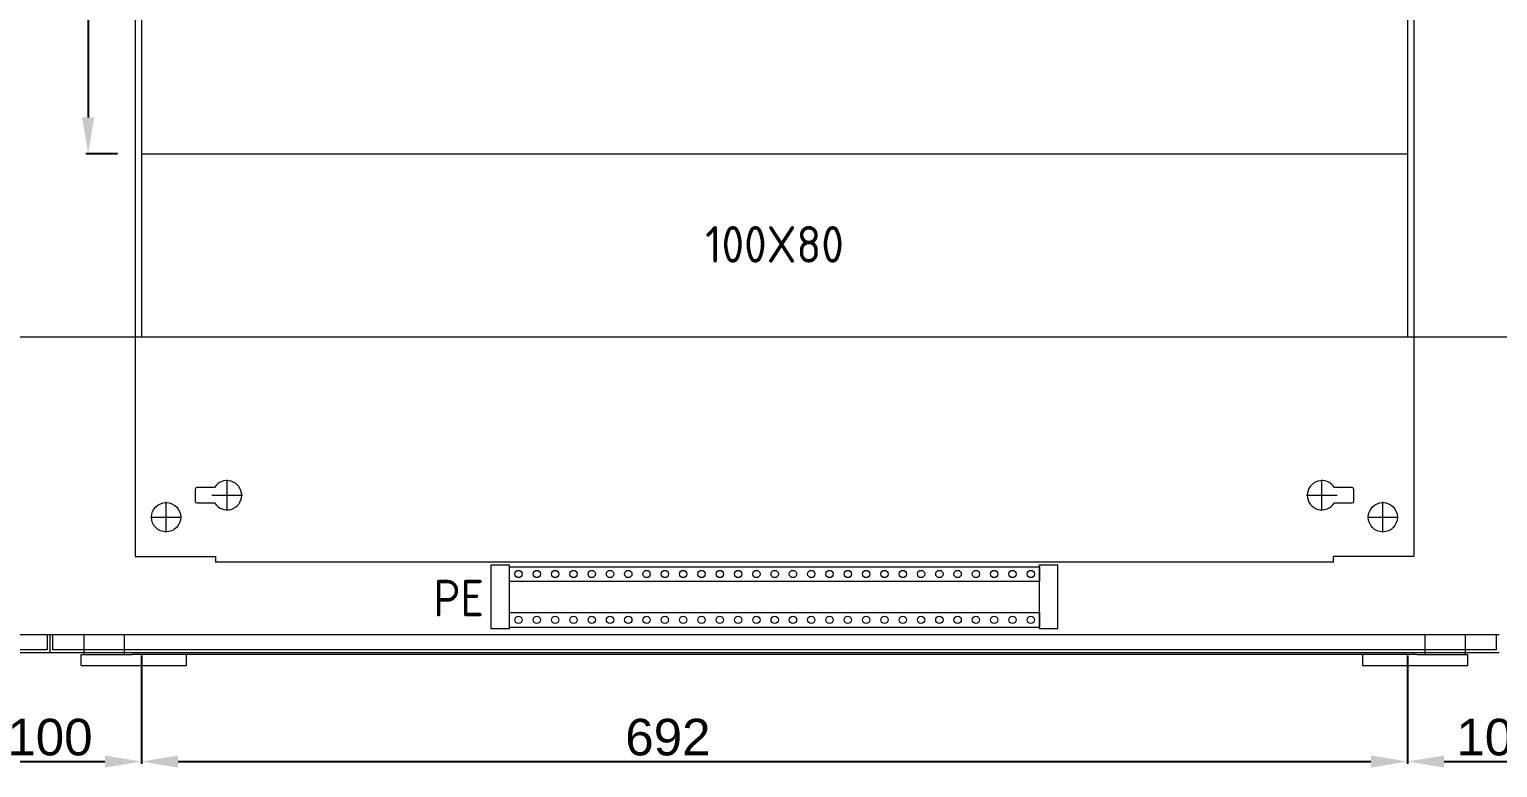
# Model space of a CAD drawing. Header units: millimetres. Extents: x 4134 to 7422, y 1400 to 3585.
# Drawn here: x 5025 to 5828, y 1400 to 1804 of the extents above; entities that cross this region are included whole.
import ezdxf
from ezdxf.enums import TextEntityAlignment as Align

# ---------------------------------------------------------------- set-up
doc = ezdxf.new("R2010")
doc.units = ezdxf.units.MM
doc.set_wipeout_variables(frame=1)
doc.layers.add('! NO PLOT !', color=7, linetype='Continuous', true_color=0xff75dd, plot=False)
for name, color, linetype in [('000-PI-ORMAR', 2, 'Continuous'), ('000-PI_TEXT', 7, 'Continuous'), ('002-PI-Kabelska kanalica', 150, 'Continuous')]:
    doc.layers.add(name, color=color, linetype=linetype)
doc.styles.add('PI0', font='isocpeur.ttf', dxfattribs={"width": 0.9})
doc.styles.get("Standard").update_dxf_attribs({"font": 'arial.ttf'})
doc.dimstyles.new('ISO-25-lb', dxfattribs={"dimtxt": 8, "dimasz": 8, "dimexe": 1.25, "dimexo": 0.625, "dimtad": 1, "dimtxsty": 'Standard', "dimcen": 5, "dimadec": 0, "dimazin": 0, "dimtfac": 1, "dimtmove": 0, "dimatfit": 3, "dimfxl": 1, "dimarcsym": 0})

# ---------------------------------------------------------------- blocks, each defined once
blk = doc.blocks.new('2000x800_montazna ploca')
at = {"layer": '! NO PLOT !', "color": 0, "linetype": 'ByBlock', "lineweight": 0}
for p, q in [((-4300.87, -207.11), (-4300.87, -213.51)), ((-4290.18, -206.11), (-4299.87, -206.11)), ((-4283.37, -218.71), (-4283.37, -201.91)), ((-3684.97, -218.71), (-3684.97, -201.91)), ((-3668.47, -206.11), (-3678.16, -206.11)), ((-3667.47, -213.51), (-3667.47, -207.11)), ((-4316.67, -230.71), (-4316.67, -213.91)), ((-4299.87, -214.51), (-4290.18, -214.51)), ((-4291.77, -210.31), (-4274.97, -210.31)), ((-3693.37, -210.31), (-3676.57, -210.31)), ((-3678.16, -214.51), (-3668.47, -214.51)), ((-3651.67, -230.71), (-3651.67, -213.91)), ((-4325.07, -222.31), (-4308.27, -222.31)), ((-3660.07, -222.31), (-3643.27, -222.31))]:
    blk.add_line(p, q, dxfattribs=at)
for centre in [(-4316.67, -222.31), (-3651.67, -222.31)]:
    blk.add_circle(centre, 8, dxfattribs=at)
for centre, radius, start, end in [((-4299.87, -207.11), 1, 90, 180), ((-4283.37, -210.31), 8, 211.66824, 148.33176), ((-3684.97, -210.31), 8, 31.66824, 328.33176), ((-3668.47, -207.11), 1, 360, 90), ((-4299.87, -213.51), 1, 180, 270), ((-3668.47, -213.51), 1, 270, 0)]:
    blk.add_arc(centre, radius, start, end, dxfattribs=at)
at = {"layer": '000-PI-ORMAR', "color": 0, "linetype": 'ByBlock', "lineweight": 0}
for p, q in [((-4333.67, 1646.19), (-4333.67, -243.81)), ((-3634.67, 1646.19), (-3634.67, -243.81)), ((-4333.67, -243.81), (-4289.67, -243.81)), ((-4289.67, -243.81), (-4289.67, -246.81)), ((-3678.67, -246.81), (-4289.67, -246.81)), ((-3634.67, -243.81), (-3678.67, -243.81)), ((-3678.67, -246.81), (-3678.67, -243.81))]:
    blk.add_line(p, q, dxfattribs=at)
blk = doc.blocks.new('*U534')
at = {"layer": '002-PI-Kabelska kanalica', "color": 0, "linetype": 'ByBlock', "lineweight": 0}
for p in [(-20, 1670), (80, -100)]:
    blk.add_line(p, (80, 1670), dxfattribs=at)
blk = doc.blocks.new('*U539')
at = {"layer": '002-PI-Kabelska kanalica', "color": 0, "linetype": 'ByBlock', "lineweight": 0}
for p, q in [((-20, 1670), (80, 1670)), ((-20, -100), (-20, 1670))]:
    blk.add_line(p, q, dxfattribs=at)
blk = doc.blocks.new('*U523')
at = {"layer": '002-PI-Kabelska kanalica', "color": 0, "linetype": 'ByBlock', "lineweight": 0}
for p, q in [((-20, 592), (80, 592)), ((-20, -100), (-20, 592)), ((80, -100), (80, 592)), ((-20, -100), (80, -100))]:
    blk.add_line(p, q, dxfattribs=at)
blk = doc.blocks.new('-24VDC - dupla')
at = {"color": 0, "linetype": 'ByBlock', "lineweight": 0}
blk.add_wipeout([(49333.6, 46332.97), (49368.6, 46332.97), (49368.6, 46322.97), (49367.6, 46322.97), (49367.6, 46033.17), (49368.6, 46033.17), (49368.6, 46023.17), (49333.6, 46023.17), (49333.6, 46033.17), (49334.6, 46033.17), (49334.6, 46322.97), (49333.6, 46322.97)], dxfattribs=at)
at = {"color": 0, "linetype": 'ByBlock', "lineweight": 0, "ltscale": 0.25}
for p, q in [((49333.6, 46322.97), (49333.6, 46332.97)), ((49333.6, 46332.97), (49368.6, 46332.97)), ((49368.6, 46332.97), (49368.6, 46322.97)), ((49333.6, 46322.97), (49368.6, 46322.97)), ((49334.6, 46322.97), (49334.6, 46033.17)), ((49334.6, 46322.97), (49342.6, 46322.97)), ((49342.6, 46322.97), (49342.6, 46033.17)), ((49359.6, 46322.97), (49359.6, 46033.17)), ((49359.6, 46322.97), (49367.6, 46322.97)), ((49367.6, 46322.97), (49367.6, 46033.17)), ((49333.6, 46023.17), (49333.6, 46033.17)), ((49333.6, 46033.17), (49368.6, 46033.17)), ((49342.6, 46033.17), (49334.6, 46033.17)), ((49346.1, 46033.17), (49356.1, 46033.17)), ((49367.6, 46033.17), (49359.6, 46033.17)), ((49368.6, 46033.17), (49368.6, 46023.17)), ((49333.6, 46023.17), (49368.6, 46023.17))]:
    blk.add_line(p, q, dxfattribs=at)
for centre in [(49338.6, 46317.97), (49363.6, 46317.97), (49338.6, 46307.97), (49363.6, 46307.97), (49338.6, 46297.97), (49363.6, 46297.97), (49338.6, 46287.97), (49363.6, 46287.97), (49338.6, 46277.97), (49363.6, 46277.97), (49338.6, 46267.97), (49363.6, 46267.97), (49338.6, 46257.97), (49363.6, 46257.97), (49338.6, 46247.97), (49363.6, 46247.97), (49338.6, 46237.97), (49363.6, 46237.97), (49338.6, 46227.97), (49363.6, 46227.97), (49338.6, 46217.97), (49363.6, 46217.97), (49338.6, 46207.97), (49363.6, 46207.97), (49338.6, 46197.97), (49363.6, 46197.97), (49338.6, 46187.97), (49363.6, 46187.97), (49338.6, 46177.97), (49363.6, 46177.97), (49338.6, 46167.97), (49363.6, 46167.97), (49338.6, 46157.97), (49363.6, 46157.97), (49338.6, 46147.97), (49363.6, 46147.97), (49338.6, 46137.97), (49363.6, 46137.97), (49338.6, 46127.97), (49363.6, 46127.97), (49338.6, 46117.97), (49363.6, 46117.97), (49338.6, 46107.97), (49363.6, 46107.97), (49338.6, 46097.97), (49363.6, 46097.97), (49338.6, 46087.97), (49363.6, 46087.97), (49338.6, 46077.97), (49363.6, 46077.97), (49338.6, 46067.97), (49363.6, 46067.97), (49338.6, 46057.97), (49363.6, 46057.97), (49338.6, 46047.97), (49363.6, 46047.97), (49338.6, 46037.97), (49363.6, 46037.97)]:
    blk.add_circle(centre, 2, dxfattribs=at)
blk = doc.blocks.new('*D661')
at = {"layer": '000-PI_TEXT', "color": 0, "linetype": 'ByBlock', "lineweight": -2, "ltscale": 0.25, "transparency": 16777216}
for p, q in [((4986.45, 1461.65), (4986.45, 1402.56)), ((5086.45, 1461.65), (5086.45, 1402.56)), ((5006.45, 1403.81), (5066.45, 1403.81))]:
    blk.add_line(p, q, dxfattribs=at)
at = {"layer": '000-PI_TEXT', "color": 0, "linetype": 'ByBlock', "ltscale": 0.25, "transparency": 16777216}
for points in [[(5006.45, 1407.14), (5006.45, 1400.48), (4986.45, 1403.81)], [(5066.45, 1407.14), (5066.45, 1400.48), (5086.45, 1403.81)]]:
    blk.add_solid(points, dxfattribs=at)
at = {"layer": 'Defpoints', "color": 0, "linetype": 'ByBlock', "ltscale": 0.25, "transparency": 16777216}
for p in [(4986.45, 1462.28), (5086.45, 1462.28), (5086.45, 1403.81)]:
    blk.add_point(p, dxfattribs=at)
at = {"layer": '000-PI_TEXT', "color": 0, "linetype": 'ByBlock', "lineweight": 0, "ltscale": 0.25, "transparency": 16777216, "insert": (5036.45, 1417.02), "char_height": 20, "attachment_point": 5}
blk.add_mtext('100', dxfattribs=at)
blk = doc.blocks.new('*D662')
at = {"layer": '000-PI_TEXT', "color": 0, "linetype": 'ByBlock', "lineweight": -2, "ltscale": 0.25, "transparency": 16777216}
for p, q in [((5086.45, 1461.65), (5086.45, 1402.56)), ((5778.45, 1461.65), (5778.45, 1402.56)), ((5106.45, 1403.81), (5758.45, 1403.81))]:
    blk.add_line(p, q, dxfattribs=at)
at = {"layer": '000-PI_TEXT', "color": 0, "linetype": 'ByBlock', "ltscale": 0.25, "transparency": 16777216}
for points in [[(5106.45, 1407.14), (5106.45, 1400.48), (5086.45, 1403.81)], [(5758.45, 1407.14), (5758.45, 1400.48), (5778.45, 1403.81)]]:
    blk.add_solid(points, dxfattribs=at)
at = {"layer": 'Defpoints', "color": 0, "linetype": 'ByBlock', "ltscale": 0.25, "transparency": 16777216}
for p in [(5086.45, 1462.28), (5778.45, 1462.28), (5778.45, 1403.81)]:
    blk.add_point(p, dxfattribs=at)
at = {"layer": '000-PI_TEXT', "color": 0, "linetype": 'ByBlock', "lineweight": 0, "ltscale": 0.25, "transparency": 16777216, "insert": (5374.2, 1417.02), "char_height": 20, "attachment_point": 5}
blk.add_mtext('692', dxfattribs=at)
blk = doc.blocks.new('*D663')
at = {"layer": '000-PI_TEXT', "color": 0, "linetype": 'ByBlock', "lineweight": -2, "ltscale": 0.25, "transparency": 16777216}
for p, q in [((5778.45, 1461.65), (5778.45, 1402.56)), ((5878.45, 1461.65), (5878.45, 1402.56)), ((5798.45, 1403.81), (5858.45, 1403.81))]:
    blk.add_line(p, q, dxfattribs=at)
at = {"layer": '000-PI_TEXT', "color": 0, "linetype": 'ByBlock', "ltscale": 0.25, "transparency": 16777216}
for points in [[(5798.45, 1407.14), (5798.45, 1400.48), (5778.45, 1403.81)], [(5858.45, 1407.14), (5858.45, 1400.48), (5878.45, 1403.81)]]:
    blk.add_solid(points, dxfattribs=at)
at = {"layer": 'Defpoints', "color": 0, "linetype": 'ByBlock', "ltscale": 0.25, "transparency": 16777216}
for p in [(5778.45, 1462.28), (5878.45, 1462.28), (5878.45, 1403.81)]:
    blk.add_point(p, dxfattribs=at)
at = {"layer": '000-PI_TEXT', "color": 0, "linetype": 'ByBlock', "lineweight": 0, "ltscale": 0.25, "transparency": 16777216, "insert": (5828.45, 1417.02), "char_height": 20, "attachment_point": 5}
blk.add_mtext('100', dxfattribs=at)
blk = doc.blocks.new('*D666')
at = {"layer": '000-PI_TEXT', "color": 0, "linetype": 'ByBlock', "lineweight": -2, "ltscale": 0.25, "transparency": 16777216}
for p, q in [((5085.82, 2085.78), (5056.07, 2085.78)), ((5057.32, 2065.78), (5057.32, 1755.78)), ((5073.32, 1735.78), (5056.07, 1735.78))]:
    blk.add_line(p, q, dxfattribs=at)
at = {"layer": '000-PI_TEXT', "color": 0, "linetype": 'ByBlock', "ltscale": 0.25, "transparency": 16777216}
for points in [[(5053.99, 2065.78), (5060.65, 2065.78), (5057.32, 2085.78)], [(5053.99, 1755.78), (5060.65, 1755.78), (5057.32, 1735.78)]]:
    blk.add_solid(points, dxfattribs=at)
at = {"layer": 'Defpoints', "color": 0, "linetype": 'ByBlock', "ltscale": 0.25, "transparency": 16777216}
for p in [(5086.45, 2085.78), (5057.32, 1735.78), (5073.95, 1735.78)]:
    blk.add_point(p, dxfattribs=at)
at = {"layer": '000-PI_TEXT', "color": 0, "linetype": 'ByBlock', "lineweight": 0, "ltscale": 0.25, "transparency": 16777216, "insert": (5044.1, 1910.78), "char_height": 20, "attachment_point": 5, "rotation": 90}
blk.add_mtext('350', dxfattribs=at)

msp = doc.modelspace()

# ---------------------------------------------------------------- linework, layer by layer
at = {"layer": '000-PI-ORMAR', "color": 0, "linetype": 'ByBlock', "lineweight": 0}
for p, q in [((4244.46, 1473.278), (5036.46, 1473.278)), ((5034.948, 1473.278), (5034.948, 1464.778)), ((5036.448, 1473.278), (5036.448, 1463.278)), ((5036.46, 1473.278), (5828.46, 1473.278)), ((5037.948, 1464.778), (5037.948, 1473.278)), ((5054.948, 1473.278), (5054.948, 1462.278)), ((5076.948, 1473.278), (5076.948, 1462.278)), ((5787.948, 1473.278), (5787.948, 1462.278)), ((5809.948, 1473.278), (5809.948, 1462.278)), ((5826.948, 1473.278), (5826.948, 1464.778)), ((5034.948, 1464.778), (5017.948, 1464.778)), ((5036.448, 1463.278), (5017.948, 1463.278)), ((5054.948, 1463.278), (5036.448, 1463.278)), ((5054.948, 1464.778), (5037.948, 1464.778)), ((5053.486, 1462.278), (5054.948, 1462.278)), ((5053.486, 1456.278), (5053.486, 1462.278)), ((5809.948, 1464.778), (5054.948, 1464.778)), ((5809.948, 1463.278), (5054.948, 1463.278)), ((5054.948, 1462.278), (5059.206, 1462.278)), ((5059.206, 1462.278), (5081.317, 1462.278)), ((5783.578, 1462.278), (5081.317, 1462.278)), ((5111.137, 1456.278), (5111.137, 1462.278)), ((5753.758, 1462.278), (5753.758, 1456.278)), ((5783.578, 1462.278), (5805.69, 1462.278)), ((5805.69, 1462.278), (5809.948, 1462.278)), ((5826.948, 1464.778), (5809.948, 1464.778)), ((5828.448, 1463.278), (5809.948, 1463.278)), ((5809.948, 1462.278), (5811.409, 1462.278)), ((5811.409, 1456.278), (5811.409, 1462.278)), ((5053.486, 1456.278), (5111.137, 1456.278)), ((5753.758, 1456.278), (5811.409, 1456.278))]:
    msp.add_line(p, q, dxfattribs=at)

# ---------------------------------------------------------------- block references
msp.add_blockref('2000x800_montazna ploca', (9416.617, 1759.591), dxfattribs=at)
at = {"layer": '002-PI-Kabelska kanalica', "color": 0, "linetype": 'ByBlock', "lineweight": 0, "xscale": -1, "rotation": 180}
for name, p in [('*U534', (5006.448, 3305.778)), ('*U539', (5798.448, 3305.778))]:
    msp.add_blockref(name, p, dxfattribs=at)
at = {"layer": '002-PI-Kabelska kanalica', "color": 0, "linetype": 'ByBlock', "lineweight": 0, "rotation": 270}
msp.add_blockref('*U523', (5186.448, 1715.778), dxfattribs=at)

# ---------------------------------------------------------------- texts
at = {"color": 0, "linetype": 'ByBlock', "lineweight": 0, "style": 'PI0', "width": 0.9}
msp.add_text('PE', height=20, dxfattribs=at).set_placement((5259.864, 1493.115), align=Align.MIDDLE)
at = {"color": 0, "linetype": 'ByBlock', "lineweight": 0, "insert": (5432.448, 1686.381), "char_height": 20, "width": 16.78721, "attachment_point": 5, "style": 'PI0'}
msp.add_mtext('100X{\\fISOCPEUR|b0|i0|c238|p34;8}0', dxfattribs=at)

# ---------------------------------------------------------------- dimensions: what is measured, and where the dimension line sits
at = {"layer": '000-PI_TEXT', "color": 0, "linetype": 'ByBlock', "lineweight": 0, "ltscale": 0.25}
dim = msp.add_linear_dim(base=(5057.32, 1735.778), p1=(5086.448, 2085.778), p2=(5073.948, 1735.778), angle=90, text='350', dimstyle='ISO-25-lb', override={"dimtxt": 20, "dimasz": 20, "dimgap": 3}, dxfattribs=at)
dim.commit()
dim.dimension.update_dxf_attribs({"geometry": '*D666', "text_midpoint": (5057.32, 1910.778), "dimtype": 160})
for base, p1, p2, text, picture, middle in [((5086.448, 1403.808), (4986.448, 1462.278), (5086.448, 1462.278), '100', '*D661', (5036.448, 1403.808)), ((5778.448, 1403.808), (5086.448, 1462.278), (5778.448, 1462.278), '692', '*D662', (5374.198, 1403.808)), ((5878.448, 1403.808), (5778.448, 1462.278), (5878.448, 1462.278), '100', '*D663', (5828.448, 1403.808))]:
    dim = msp.add_linear_dim(base=base, p1=p1, p2=p2, text=text, dimstyle='ISO-25-lb', override={"dimtxt": 20, "dimasz": 20, "dimgap": 3}, dxfattribs=at)
    dim.commit()
    dim.dimension.update_dxf_attribs({"geometry": picture, "text_midpoint": middle, "dimtype": 160})

# ---------------------------------------------------------------- next in the draw order: block references
at = {"color": 0, "linetype": 'ByBlock', "lineweight": 0, "rotation": 90}
msp.add_blockref('-24VDC - dupla', (51610.53, -47857.334), dxfattribs=at)

doc.saveas('drawing.dxf')
